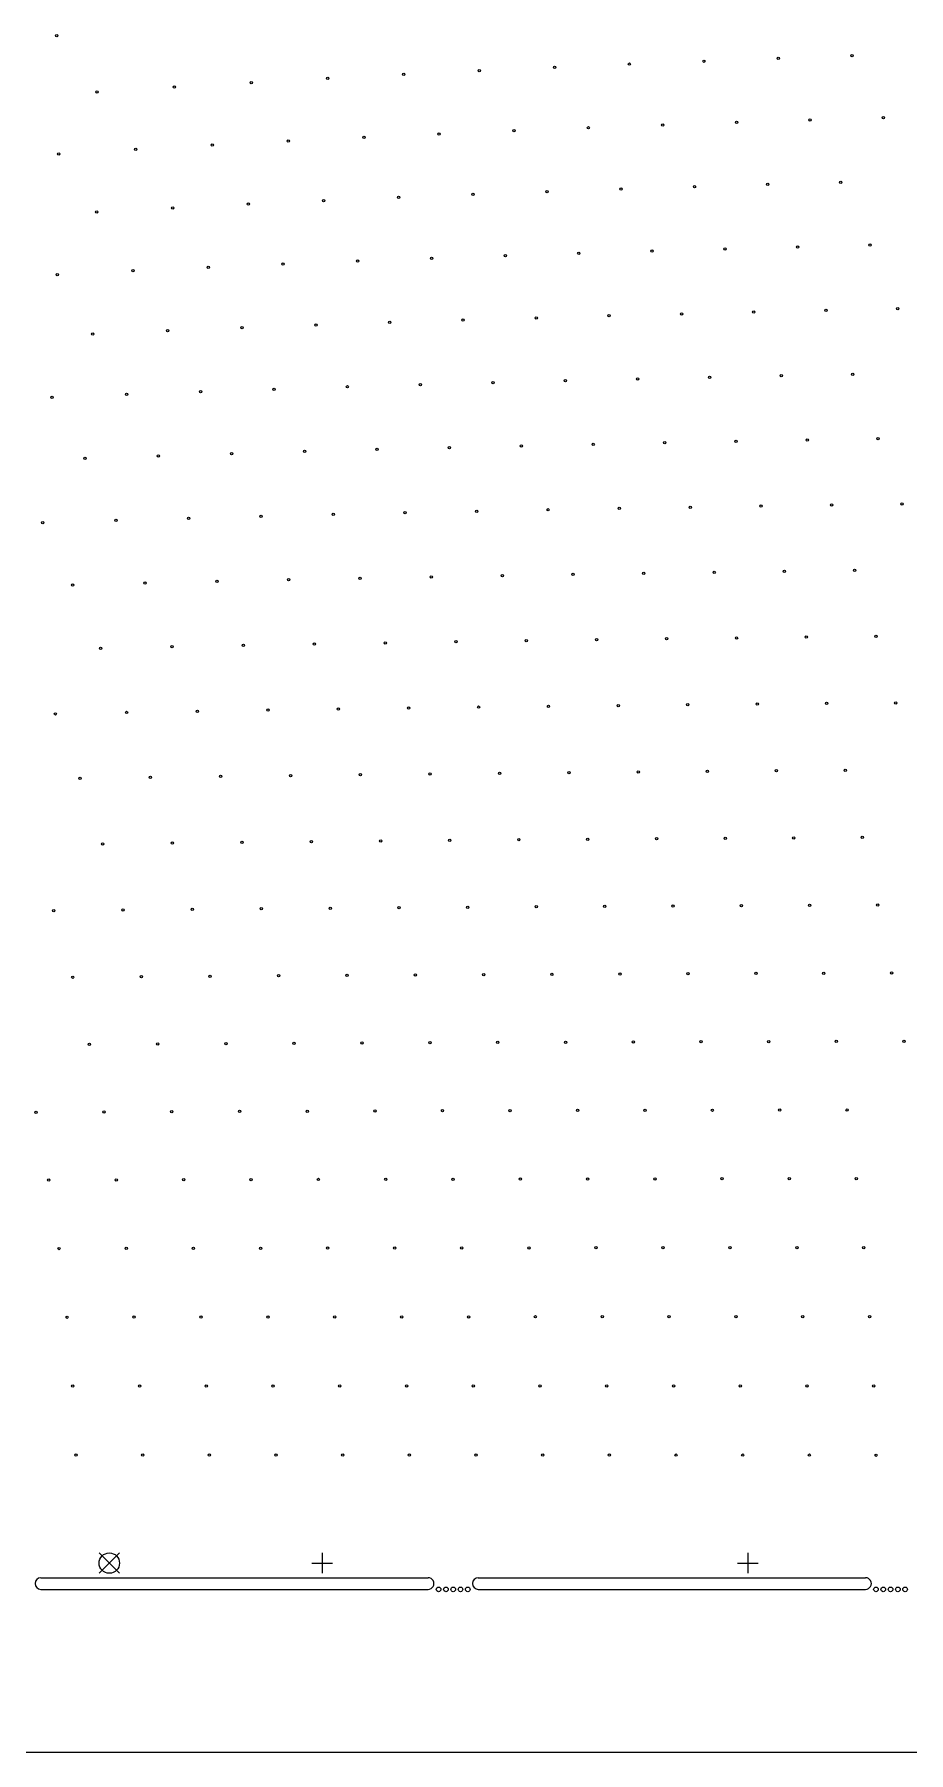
# Model space of a CAD drawing. Extents: x 37 to 649, y -63 to 570.
# Drawn here: x 342 to 491.9, y -40 to 254.6 of the extents above; entities that cross this region are included whole.
import ezdxf

# ---------------------------------------------------------------- set-up
doc = ezdxf.new("R2010")
doc.units = 0
doc.layers.add('BLACK', color=7, linetype='CONTINUOUS')

msp = doc.modelspace()

# ---------------------------------------------------------------- linework, layer by layer
at = {"layer": 'BLACK', "linetype": 'CONTINUOUS'}
for p, q in [((353.06, -5.75), (356.56, -9.25)), ((356.56, -5.75), (353.06, -9.25)), ((391.31, -5.75), (391.31, -9.25)), ((464.31, -5.75), (464.31, -9.25)), ((389.56, -7.5), (393.06, -7.5)), ((462.56, -7.5), (466.06, -7.5)), ((343.079999, -10.002), (409.482999, -10.002)), ((418.079999, -10.002), (484.482999, -10.002)), ((343.079998, -12.001999), (409.482998, -12.001999)), ((418.079998, -12.001999), (484.482998, -12.001999)), ((648.594, -39.996), (38.594, -39.996))]:
    msp.add_line(p, q, dxfattribs=at)
at = {"layer": 'BLACK'}
for centre, radius in [((345.795026, 254.386014), 0.2), ((469.509026, 250.473014), 0.2), ((482.188026, 250.927014), 0.2), ((405.291026, 247.718014), 0.2), ((418.256026, 248.343014), 0.2), ((431.157026, 248.929014), 0.2), ((443.997026, 249.477014), 0.2), ((456.780026, 249.991014), 0.2), ((352.699026, 244.723014), 0.2), ((365.967026, 245.555014), 0.2), ((379.151026, 246.328014), 0.2), ((392.258026, 247.047014), 0.2), ((436.978026, 238.562014), 0.2), ((449.700026, 239.043014), 0.2), ((462.370026, 239.494014), 0.2), ((474.990026, 239.917014), 0.2), ((487.564026, 240.315014), 0.2), ((372.451026, 235.604014), 0.2), ((385.492026, 236.281014), 0.2), ((398.461026, 236.912014), 0.2), ((411.362026, 237.500014), 0.2), ((424.200026, 238.049014), 0.2), ((346.133026, 234.087014), 0.2), ((359.333026, 234.874014), 0.2), ((417.175026, 227.134014), 0.2), ((429.890026, 227.612014), 0.2), ((442.550026, 228.060014), 0.2), ((455.159026, 228.479014), 0.2), ((467.719026, 228.872014), 0.2), ((480.234026, 229.241014), 0.2), ((352.644026, 224.158014), 0.2), ((365.693026, 224.844014), 0.2), ((378.666026, 225.481014), 0.2), ((391.567026, 226.071014), 0.2), ((404.402026, 226.621014), 0.2), ((472.824026, 218.131014), 0.2), ((485.238026, 218.450014), 0.2), ((384.605026, 215.194014), 0.2), ((397.372026, 215.705014), 0.2), ((410.078026, 216.182014), 0.2), ((422.727026, 216.625014), 0.2), ((435.323026, 217.040014), 0.2), ((447.870026, 217.427014), 0.2), ((460.369026, 217.790014), 0.2), ((345.893026, 213.406014), 0.2), ((358.870026, 214.049014), 0.2), ((371.772026, 214.643014), 0.2), ((440.497026, 206.338014), 0.2), ((452.934026, 206.671014), 0.2), ((465.328026, 206.983014), 0.2), ((477.682026, 207.275014), 0.2), ((489.999026, 207.550014), 0.2), ((351.977026, 203.214014), 0.2), ((364.807026, 203.766014), 0.2), ((377.567026, 204.277014), 0.2), ((390.264026, 204.751014), 0.2), ((402.902026, 205.190014), 0.2), ((415.484026, 205.600014), 0.2), ((428.015026, 205.981014), 0.2), ((408.154026, 194.534014), 0.2), ((420.618026, 194.883014), 0.2), ((433.034026, 195.208014), 0.2), ((445.407026, 195.512014), 0.2), ((457.740026, 195.796014), 0.2), ((470.033026, 196.063014), 0.2), ((482.291026, 196.312014), 0.2), ((345.008026, 192.339014), 0.2), ((357.762026, 192.849014), 0.2), ((370.449026, 193.320014), 0.2), ((383.073026, 193.755014), 0.2), ((395.641026, 194.159014), 0.2), ((375.791026, 182.717014), 0.2), ((388.286026, 183.085014), 0.2), ((400.729026, 183.426014), 0.2), ((413.124026, 183.743014), 0.2), ((425.474026, 184.038014), 0.2), ((437.783026, 184.313014), 0.2), ((450.052026, 184.570014), 0.2), ((462.284026, 184.810014), 0.2), ((474.483026, 185.035014), 0.2), ((486.649026, 185.247014), 0.2), ((350.630026, 181.888014), 0.2), ((363.241026, 182.319014), 0.2), ((466.566026, 173.719014), 0.2), ((478.673026, 173.908014), 0.2), ((490.752026, 174.085014), 0.2), ((343.404026, 170.882014), 0.2), ((355.936026, 171.273014), 0.2), ((368.410026, 171.634014), 0.2), ((380.831026, 171.966014), 0.2), ((393.202026, 172.274014), 0.2), ((405.527026, 172.560014), 0.2), ((417.809026, 172.825014), 0.2), ((430.052026, 173.072014), 0.2), ((442.257026, 173.302014), 0.2), ((454.428026, 173.518014), 0.2), ((434.347026, 161.993014), 0.2), ((446.454026, 162.183014), 0.2), ((458.532026, 162.362014), 0.2), ((470.581026, 162.528014), 0.2), ((482.603026, 162.685014), 0.2), ((348.524026, 160.180014), 0.2), ((360.920026, 160.504014), 0.2), ((373.265026, 160.802014), 0.2), ((385.563026, 161.077014), 0.2), ((397.817026, 161.332014), 0.2), ((410.030026, 161.568014), 0.2), ((422.206026, 161.788014), 0.2), ((389.984026, 150.058014), 0.2), ((402.127026, 150.266014), 0.2), ((414.235026, 150.459014), 0.2), ((426.311026, 150.639014), 0.2), ((438.356026, 150.807014), 0.2), ((450.372026, 150.963014), 0.2), ((462.362026, 151.109014), 0.2), ((474.328026, 151.245014), 0.2), ((486.270026, 151.373014), 0.2), ((353.312026, 149.325014), 0.2), ((365.579026, 149.589014), 0.2), ((377.802026, 149.833014), 0.2), ((357.761026, 138.327014), 0.2), ((369.908026, 138.540014), 0.2), ((382.016026, 138.736014), 0.2), ((394.089026, 138.917014), 0.2), ((406.130026, 139.085014), 0.2), ((418.140026, 139.241014), 0.2), ((430.122026, 139.386014), 0.2), ((442.077026, 139.521014), 0.2), ((454.008026, 139.648014), 0.2), ((465.917026, 139.765014), 0.2), ((477.804026, 139.876014), 0.2), ((489.671026, 139.979014), 0.2), ((345.572026, 138.096014), 0.2), ((349.797026, 127.013014), 0.2), ((361.867026, 127.197014), 0.2), ((373.902026, 127.365014), 0.2), ((385.905026, 127.521014), 0.2), ((397.877026, 127.665014), 0.2), ((409.822026, 127.798014), 0.2), ((421.740026, 127.922014), 0.2), ((433.635026, 128.037014), 0.2), ((445.508026, 128.145014), 0.2), ((457.360026, 128.245014), 0.2), ((469.193026, 128.339014), 0.2), ((481.008026, 128.427014), 0.2), ((353.667026, 115.802014), 0.2), ((365.628026, 115.945014), 0.2), ((377.560026, 116.076014), 0.2), ((389.464026, 116.197014), 0.2), ((401.344026, 116.309014), 0.2), ((413.200026, 116.413014), 0.2), ((425.035026, 116.510014), 0.2), ((436.850026, 116.600014), 0.2), ((448.646026, 116.684014), 0.2), ((460.425026, 116.762014), 0.2), ((472.189026, 116.835014), 0.2), ((483.937026, 116.904014), 0.2), ((345.290026, 104.355014), 0.2), ((357.177026, 104.473014), 0.2), ((369.039026, 104.582014), 0.2), ((380.876026, 104.682014), 0.2), ((392.691026, 104.774014), 0.2), ((404.486026, 104.860014), 0.2), ((416.262026, 104.939014), 0.2), ((428.020026, 105.013014), 0.2), ((439.762026, 105.082014), 0.2), ((451.489026, 105.146014), 0.2), ((463.203026, 105.206014), 0.2), ((474.903026, 105.262014), 0.2), ((486.591026, 105.315014), 0.2), ((348.533026, 92.950014), 0.2), ((360.325026, 93.038014), 0.2), ((372.097026, 93.118014), 0.2), ((383.849026, 93.193014), 0.2), ((395.584026, 93.262014), 0.2), ((407.302026, 93.326014), 0.2), ((419.005026, 93.385014), 0.2), ((430.695026, 93.440014), 0.2), ((442.371026, 93.491014), 0.2), ((454.036026, 93.539014), 0.2), ((465.690026, 93.584014), 0.2), ((477.333026, 93.626014), 0.2), ((488.967026, 93.666014), 0.2), ((351.399026, 81.445014), 0.2), ((363.107026, 81.508014), 0.2), ((374.799026, 81.566014), 0.2), ((386.475026, 81.620014), 0.2), ((398.138026, 81.670014), 0.2), ((409.789026, 81.716014), 0.2), ((421.428026, 81.759014), 0.2), ((433.057026, 81.799014), 0.2), ((444.675026, 81.836014), 0.2), ((456.285026, 81.871014), 0.2), ((467.885026, 81.904014), 0.2), ((479.478026, 81.935014), 0.2), ((491.064026, 81.963014), 0.2), ((342.240026, 69.804014), 0.2), ((353.886026, 69.852014), 0.2), ((365.520026, 69.896014), 0.2), ((377.142026, 69.936014), 0.2), ((388.753026, 69.974014), 0.2), ((400.354026, 70.008014), 0.2), ((411.945026, 70.041014), 0.2), ((423.528026, 70.071014), 0.2), ((435.104026, 70.099014), 0.2), ((446.672026, 70.125014), 0.2), ((458.233026, 70.149014), 0.2), ((469.788026, 70.172014), 0.2), ((481.337026, 70.194014), 0.2), ((344.411026, 58.152014), 0.2), ((355.991026, 58.183014), 0.2), ((367.562026, 58.212014), 0.2), ((379.124026, 58.239014), 0.2), ((390.679026, 58.264014), 0.2), ((402.227026, 58.287014), 0.2), ((413.769026, 58.308014), 0.2), ((425.305026, 58.328014), 0.2), ((436.835026, 58.347014), 0.2), ((448.360026, 58.365014), 0.2), ((459.881026, 58.381014), 0.2), ((471.397026, 58.397014), 0.2), ((482.909026, 58.411014), 0.2), ((346.186026, 46.433014), 0.2), ((357.711026, 46.452014), 0.2), ((369.230026, 46.470014), 0.2), ((380.744026, 46.486014), 0.2), ((392.253026, 46.502014), 0.2), ((403.758026, 46.516014), 0.2), ((415.258026, 46.529014), 0.2), ((426.755026, 46.542014), 0.2), ((438.249026, 46.553014), 0.2), ((449.739026, 46.564014), 0.2), ((461.226026, 46.575014), 0.2), ((472.710026, 46.584014), 0.2), ((484.192026, 46.594014), 0.2), ((347.562026, 34.660014), 0.2), ((359.044026, 34.670014), 0.2), ((370.523026, 34.680014), 0.2), ((382.000026, 34.689014), 0.2), ((393.473026, 34.697014), 0.2), ((404.944026, 34.705014), 0.2), ((416.413026, 34.713014), 0.2), ((427.879026, 34.719014), 0.2), ((439.344026, 34.726014), 0.2), ((450.807026, 34.732014), 0.2), ((462.268026, 34.738014), 0.2), ((473.728026, 34.743014), 0.2), ((485.186026, 34.748014), 0.2), ((348.538026, 22.847014), 0.2), ((359.990026, 22.851014), 0.2), ((371.440026, 22.855014), 0.2), ((382.890026, 22.859014), 0.2), ((394.338026, 22.862014), 0.2), ((405.785026, 22.865014), 0.2), ((417.231026, 22.868014), 0.2), ((428.676026, 22.871014), 0.2), ((440.120026, 22.873014), 0.2), ((451.564026, 22.876014), 0.2), ((463.007026, 22.878014), 0.2), ((474.449026, 22.880014), 0.2), ((485.890026, 22.882014), 0.2), ((349.112026, 11.008014), 0.2), ((360.546026, 11.007014), 0.2), ((371.980026, 11.007014), 0.2), ((383.413026, 11.006014), 0.2), ((394.847026, 11.006014), 0.2), ((406.280026, 11.005014), 0.2), ((417.712026, 11.005014), 0.2), ((429.145026, 11.004014), 0.2), ((440.577026, 11.004014), 0.2), ((452.009026, 11.003014), 0.2), ((463.441026, 11.003014), 0.2), ((474.873026, 11.003014), 0.2), ((486.304026, 11.002014), 0.2), ((354.81, -7.5), 1.75), ((411.28, -12.002), 0.4), ((412.53, -12.002), 0.4), ((413.78, -12.002), 0.4), ((415.03, -12.002), 0.4), ((416.28, -12.002), 0.4), ((486.28, -12.002), 0.4), ((487.53, -12.002), 0.4), ((488.78, -12.002), 0.4), ((490.03, -12.002), 0.4), ((491.28, -12.002), 0.4)]:
    msp.add_circle(centre, radius, dxfattribs=at)
for centre, start, end in [((343.08, -11.002), -269.9999427, -90.0000573), ((409.483, -11.002), -90.0000573, 90.0000573), ((418.08, -11.002), -269.9999427, -90.0000573), ((484.483, -11.002), -90.0000573, 90.0000573)]:
    msp.add_arc(centre, 1, start, end, dxfattribs=at)

doc.saveas('drawing.dxf')
